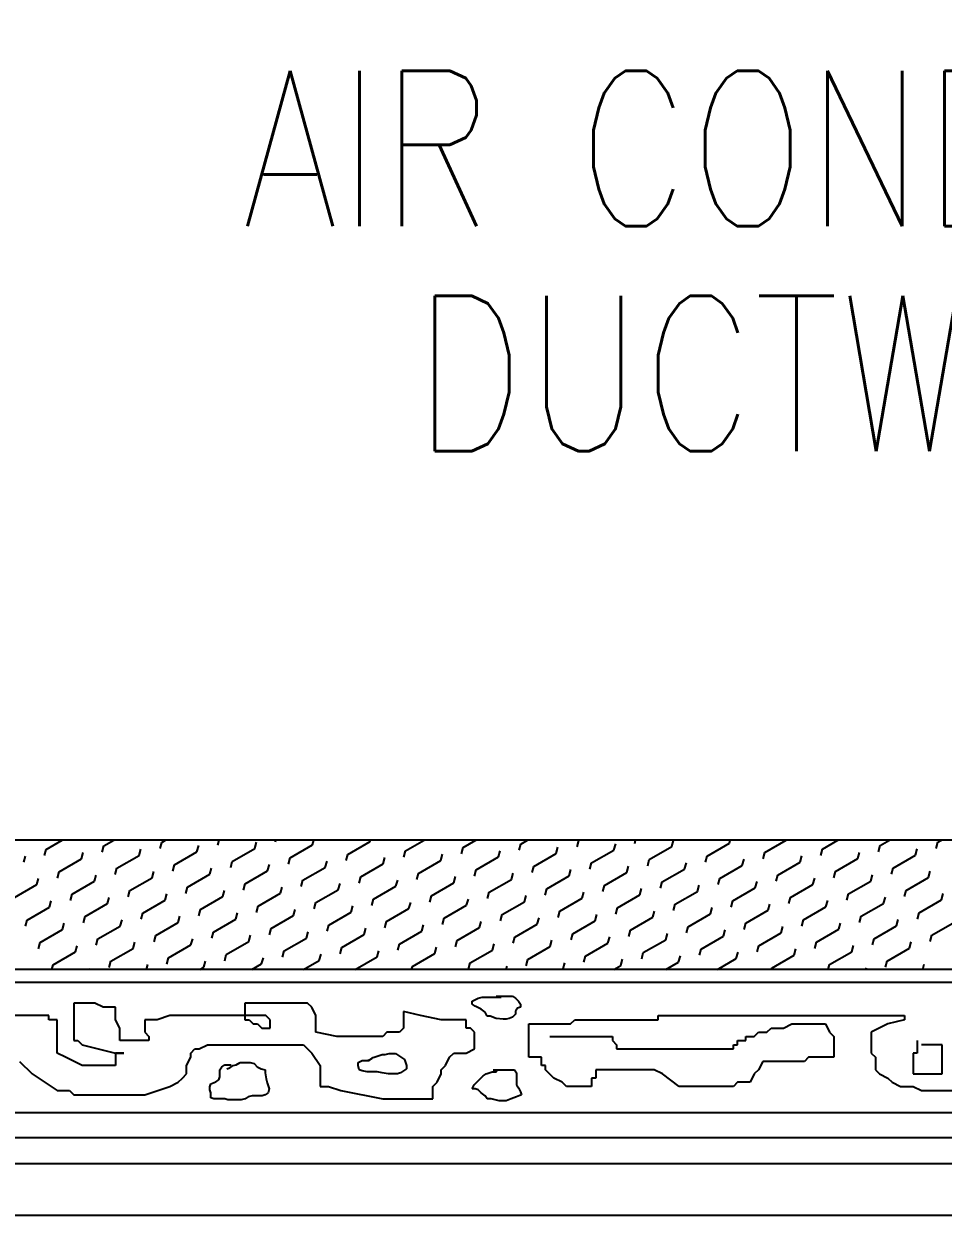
# Model space of a CAD drawing. Header units: millimetres. Extents: x -95178 to 274693, y -2232 to 263302.
# Drawn here: x 122882 to 124660, y 229028 to 231331 of the extents above; entities that cross this region are included whole.
import ezdxf

# ---------------------------------------------------------------- set-up
doc = ezdxf.new("R2010")
doc.units = ezdxf.units.MM
for name, color, linetype in [('M_INSULATION', 252, 'Continuous'), ('M_Supply_Duct', 4, 'Continuous'), ('M_Support', 14, 'Continuous'), ('M_Support_Wooden', 11, 'Continuous'), ('M_Txt', 7, 'Continuous')]:
    doc.layers.add(name, color=color, linetype=linetype)
doc.styles.add('SIM1', font='ROMANS.SHX', dxfattribs={"width": 0.8, "height": 250})

# ---------------------------------------------------------------- blocks, each defined once
blk = doc.blocks.new('*X16')
at = {"color": 0}
for p, q in [((24942.7, 41998), (24958, 42006.9)), ((24998.5, 42001.4), (25008, 42006.9)), ((25054.3, 42004.7), (25058, 42006.9)), ((25108.5, 42002), (25109.8, 42006.9)), ((25164.3, 42005.4), (25164.7, 42006.9)), ((25200, 42002.3), (25201.3, 42006.9)), ((25255.8, 42005.6), (25256.2, 42006.9)), ((25290, 41996.5), (25308, 42006.9)), ((25345.8, 41999.8), (25358, 42006.9)), ((25401.6, 42003.2), (25408, 42006.9)), ((25457.4, 42006.5), (25458, 42006.9)), ((25511.6, 42003.8), (25512.4, 42006.9)), ((25603.1, 42004), (25603.9, 42006.9)), ((25637.3, 41994.9), (25658, 42006.9)), ((25693.1, 41998.2), (25708, 42006.9)), ((25748.9, 42001.6), (25758, 42006.9)), ((25804.7, 42004.9), (25808, 42006.9)), ((24941.1, 41992), (24942.7, 41998)), ((24996.9, 41995.3), (24998.5, 42001.4)), ((25032.6, 41992.2), (25034.3, 41998.2)), ((25052.7, 41998.7), (25054.3, 42004.7)), ((25066.8, 41983.1), (25088.4, 41995.6)), ((25088.4, 41995.6), (25090.1, 42001.6)), ((25122.6, 41986.4), (25144.2, 41998.9)), ((25144.2, 41998.9), (25145.9, 42004.9)), ((25178.4, 41989.8), (25200, 42002.3)), ((25234.2, 41993.1), (25255.8, 42005.6)), ((25288.4, 41990.4), (25290, 41996.5)), ((25344.2, 41993.8), (25345.8, 41999.8)), ((25379.9, 41990.7), (25381.6, 41996.7)), ((25400, 41997.1), (25401.6, 42003.2)), ((25435.7, 41994), (25437.4, 42000)), ((25455.8, 42000.5), (25457.4, 42006.5)), ((25469.9, 41984.9), (25491.5, 41997.4)), ((25491.5, 41997.4), (25493.2, 42003.4)), ((25525.7, 41988.2), (25547.3, 42000.7)), ((25547.3, 42000.7), (25549, 42006.7)), ((25581.5, 41991.5), (25603.1, 42004)), ((25691.5, 41992.2), (25693.1, 41998.2)), ((25747.3, 41995.6), (25748.9, 42001.6)), ((25783.1, 41992.4), (25784.7, 41998.5)), ((25803.1, 41998.9), (25804.7, 42004.9)), ((24921, 41985.5), (24922.6, 41991.5)), ((24955.2, 41976.4), (24976.8, 41988.9)), ((24976.8, 41988.9), (24978.5, 41994.9)), ((25011, 41979.7), (25032.6, 41992.2)), ((25121, 41980.4), (25122.6, 41986.4)), ((25176.8, 41983.7), (25178.4, 41989.8)), ((25212.5, 41980.6), (25214.2, 41986.6)), ((25232.6, 41987.1), (25234.2, 41993.1)), ((25246.7, 41971.5), (25268.3, 41984)), ((25268.3, 41984), (25270, 41990)), ((25302.5, 41974.8), (25324.1, 41987.3)), ((25324.1, 41987.3), (25325.8, 41993.3)), ((25358.3, 41978.2), (25379.9, 41990.7)), ((25414.1, 41981.5), (25435.7, 41994)), ((25468.3, 41978.8), (25469.9, 41984.9)), ((25524.1, 41982.2), (25525.7, 41988.2)), ((25559.8, 41979), (25561.5, 41985.1)), ((25579.9, 41985.5), (25581.5, 41991.5)), ((25615.6, 41982.4), (25617.3, 41988.4)), ((25635.7, 41988.9), (25637.3, 41994.9)), ((25649.8, 41973.2), (25671.4, 41985.7)), ((25671.4, 41985.7), (25673.1, 41991.8)), ((25705.6, 41976.6), (25727.2, 41989.1)), ((25727.2, 41989.1), (25728.9, 41995.1)), ((25761.4, 41979.9), (25783.1, 41992.4)), ((24953.6, 41970.3), (24955.2, 41976.4)), ((24989.3, 41967.2), (24991, 41973.2)), ((25009.4, 41973.7), (25011, 41979.7)), ((25045.1, 41970.6), (25046.8, 41976.6)), ((25065.2, 41977), (25066.8, 41983.1)), ((25079.3, 41961.4), (25100.9, 41973.9)), ((25100.9, 41973.9), (25102.6, 41979.9)), ((25135.1, 41964.8), (25156.7, 41977.3)), ((25156.7, 41977.3), (25158.4, 41983.3)), ((25190.9, 41968.1), (25212.5, 41980.6)), ((25300.9, 41968.8), (25302.5, 41974.8)), ((25356.7, 41972.1), (25358.3, 41978.2)), ((25392.4, 41969), (25394.1, 41975)), ((25412.5, 41975.5), (25414.1, 41981.5)), ((25426.6, 41959.9), (25448.2, 41972.4)), ((25448.2, 41972.4), (25449.9, 41978.4)), ((25482.4, 41963.2), (25504, 41975.7)), ((25504, 41975.7), (25505.7, 41981.7)), ((25538.2, 41966.5), (25559.8, 41979)), ((25594, 41969.9), (25615.6, 41982.4)), ((25648.2, 41967.2), (25649.8, 41973.2)), ((25704, 41970.6), (25705.6, 41976.6)), ((25739.7, 41967.4), (25741.4, 41973.5)), ((25759.8, 41973.9), (25761.4, 41979.9)), ((25795.6, 41970.8), (25797.2, 41976.8)), ((24911.9, 41951.4), (24933.5, 41963.9)), ((24933.5, 41963.9), (24935.1, 41969.9)), ((24967.7, 41954.7), (24989.3, 41967.2)), ((25023.5, 41958.1), (25045.1, 41970.6)), ((25077.7, 41955.4), (25079.3, 41961.4)), ((25133.5, 41958.7), (25135.1, 41964.8)), ((25169.2, 41955.6), (25170.9, 41961.6)), ((25189.3, 41962.1), (25190.9, 41968.1)), ((25225, 41959), (25226.7, 41965)), ((25245.1, 41965.4), (25246.7, 41971.5)), ((25259.2, 41949.8), (25280.8, 41962.3)), ((25280.8, 41962.3), (25282.5, 41968.3)), ((25315, 41953.2), (25336.6, 41965.7)), ((25336.6, 41965.7), (25338.3, 41971.7)), ((25370.8, 41956.5), (25392.4, 41969)), ((25480.8, 41957.2), (25482.4, 41963.2)), ((25536.6, 41960.5), (25538.2, 41966.5)), ((25572.3, 41957.4), (25574, 41963.4)), ((25592.4, 41963.9), (25594, 41969.9)), ((25628.1, 41960.7), (25629.8, 41966.8)), ((25662.3, 41951.6), (25683.9, 41964.1)), ((25683.9, 41964.1), (25685.6, 41970.1)), ((25718.1, 41954.9), (25739.7, 41967.4)), ((25773.9, 41958.3), (25795.6, 41970.8)), ((24966.1, 41948.7), (24967.7, 41954.7)), ((25001.8, 41945.6), (25003.5, 41951.6)), ((25021.9, 41952), (25023.5, 41958.1)), ((25057.6, 41948.9), (25059.3, 41954.9)), ((25091.8, 41939.8), (25113.4, 41952.3)), ((25113.4, 41952.3), (25115.1, 41958.3)), ((25147.6, 41943.1), (25169.2, 41955.6)), ((25203.4, 41946.5), (25225, 41959)), ((25257.6, 41943.8), (25259.2, 41949.8)), ((25313.4, 41947.1), (25315, 41953.2)), ((25349.1, 41944), (25350.8, 41950)), ((25369.2, 41950.5), (25370.8, 41956.5)), ((25404.9, 41947.4), (25406.6, 41953.4)), ((25425, 41953.8), (25426.6, 41959.9)), ((25439.1, 41938.2), (25460.7, 41950.7)), ((25460.7, 41950.7), (25462.4, 41956.7)), ((25494.9, 41941.5), (25516.5, 41954)), ((25516.5, 41954), (25518.2, 41960.1)), ((25550.7, 41944.9), (25572.3, 41957.4)), ((25606.5, 41948.2), (25628.1, 41960.7)), ((25660.7, 41945.6), (25662.3, 41951.6)), ((25716.5, 41948.9), (25718.1, 41954.9)), ((25752.2, 41945.8), (25753.9, 41951.8)), ((25772.3, 41952.3), (25773.9, 41958.3)), ((25808.1, 41949.1), (25809.7, 41955.2)), ((24924.4, 41929.7), (24946, 41942.2)), ((24946, 41942.2), (24947.6, 41948.2)), ((24980.2, 41933.1), (25001.8, 41945.6)), ((25036, 41936.4), (25057.6, 41948.9)), ((25090.2, 41933.7), (25091.8, 41939.8)), ((25146, 41937.1), (25147.6, 41943.1)), ((25181.7, 41934), (25183.4, 41940)), ((25201.8, 41940.4), (25203.4, 41946.5)), ((25237.5, 41937.3), (25239.2, 41943.3)), ((25271.7, 41928.2), (25293.3, 41940.7)), ((25293.3, 41940.7), (25295, 41946.7)), ((25327.5, 41931.5), (25349.1, 41944)), ((25383.3, 41934.9), (25404.9, 41947.4)), ((25437.5, 41932.2), (25439.1, 41938.2)), ((25493.3, 41935.5), (25494.9, 41941.5)), ((25529, 41932.4), (25530.7, 41938.4)), ((25549.1, 41938.9), (25550.7, 41944.9)), ((25584.8, 41935.7), (25586.5, 41941.8)), ((25604.9, 41942.2), (25606.5, 41948.2)), ((25619, 41926.6), (25640.6, 41939.1)), ((25640.6, 41939.1), (25642.3, 41945.1)), ((25674.8, 41929.9), (25696.4, 41942.4)), ((25696.4, 41942.4), (25698.1, 41948.5)), ((25730.6, 41933.3), (25752.2, 41945.8)), ((25786.4, 41936.6), (25808.1, 41949.1)), ((24922.8, 41923.7), (24924.4, 41929.7)), ((24958.5, 41920.6), (24960.1, 41926.6)), ((24978.6, 41927), (24980.2, 41933.1)), ((25014.3, 41923.9), (25016, 41929.9)), ((25034.4, 41930.4), (25036, 41936.4)), ((25048.5, 41914.8), (25070.1, 41927.3)), ((25070.1, 41927.3), (25071.8, 41933.3)), ((25104.3, 41918.1), (25125.9, 41930.6)), ((25125.9, 41930.6), (25127.6, 41936.6)), ((25160.1, 41921.5), (25181.7, 41934)), ((25215.9, 41924.8), (25237.5, 41937.3)), ((25270.1, 41922.1), (25271.7, 41928.2)), ((25325.9, 41925.5), (25327.5, 41931.5)), ((25361.6, 41922.4), (25363.3, 41928.4)), ((25381.7, 41928.8), (25383.3, 41934.9)), ((25417.4, 41925.7), (25419.1, 41931.7)), ((25451.6, 41916.5), (25473.2, 41929)), ((25473.2, 41929), (25474.9, 41935.1)), ((25507.4, 41919.9), (25529, 41932.4)), ((25563.2, 41923.2), (25584.8, 41935.7)), ((25617.4, 41920.6), (25619, 41926.6)), ((25673.2, 41923.9), (25674.8, 41929.9)), ((25708.9, 41920.8), (25710.6, 41926.8)), ((25729, 41927.3), (25730.6, 41933.3)), ((25764.7, 41924.1), (25766.4, 41930.2)), ((25784.8, 41930.6), (25786.4, 41936.6)), ((25798.9, 41915), (25820.6, 41927.5)), ((24936.9, 41908.1), (24958.5, 41920.6)), ((24992.7, 41911.4), (25014.3, 41923.9)), ((25046.9, 41908.7), (25048.5, 41914.8)), ((25102.7, 41912.1), (25104.3, 41918.1)), ((25138.4, 41909), (25140.1, 41915)), ((25158.5, 41915.4), (25160.1, 41921.5)), ((25194.2, 41912.3), (25195.9, 41918.3)), ((25214.3, 41918.8), (25215.9, 41924.8)), ((25228.4, 41903.2), (25250, 41915.7)), ((25250, 41915.7), (25251.7, 41921.7)), ((25284.2, 41906.5), (25305.8, 41919)), ((25305.8, 41919), (25307.5, 41925)), ((25340, 41909.9), (25361.6, 41922.4)), ((25395.8, 41913.2), (25417.4, 41925.7)), ((25450, 41910.5), (25451.6, 41916.5)), ((25505.8, 41913.9), (25507.4, 41919.9)), ((25541.5, 41910.7), (25543.2, 41916.8)), ((25561.6, 41917.2), (25563.2, 41923.2)), ((25597.3, 41914.1), (25599, 41920.1)), ((25631.5, 41904.9), (25653.1, 41917.4)), ((25653.1, 41917.4), (25654.8, 41923.5)), ((25687.3, 41908.3), (25708.9, 41920.8)), ((25743.1, 41911.6), (25764.7, 41924.1)), ((25797.3, 41909), (25798.9, 41915)), ((24935.3, 41902), (24936.9, 41908.1)), ((24971, 41898.9), (24972.6, 41904.9)), ((24991.1, 41905.4), (24992.7, 41911.4)), ((25026.8, 41902.3), (25028.5, 41908.3)), ((25061, 41893.1), (25082.6, 41905.6)), ((25082.6, 41905.6), (25084.3, 41911.6)), ((25116.8, 41896.5), (25138.4, 41909)), ((25172.6, 41899.8), (25194.2, 41912.3)), ((25282.6, 41900.5), (25284.2, 41906.5)), ((25318.3, 41897.4), (25320, 41903.4)), ((25338.4, 41903.8), (25340, 41909.9)), ((25374.1, 41900.7), (25375.8, 41906.7)), ((25394.2, 41907.2), (25395.8, 41913.2)), ((25408.3, 41891.5), (25429.9, 41904)), ((25429.9, 41904), (25431.6, 41910.1)), ((25464.1, 41894.9), (25485.7, 41907.4)), ((25485.7, 41907.4), (25487.4, 41913.4)), ((25519.9, 41898.2), (25541.5, 41910.7)), ((25575.7, 41901.6), (25597.3, 41914.1)), ((25629.9, 41898.9), (25631.5, 41904.9)), ((25685.7, 41902.3), (25687.3, 41908.3)), ((25721.4, 41899.1), (25723.1, 41905.2)), ((25741.5, 41905.6), (25743.1, 41911.6)), ((25777.2, 41902.5), (25778.9, 41908.5)), ((24949.4, 41886.4), (24971, 41898.9)), ((25005.2, 41889.8), (25026.8, 41902.3)), ((25059.4, 41887.1), (25061, 41893.1)), ((25115.2, 41890.4), (25116.8, 41896.5)), ((25150.9, 41887.3), (25152.6, 41893.3)), ((25171, 41893.8), (25172.6, 41899.8)), ((25206.7, 41890.7), (25208.4, 41896.7)), ((25226.8, 41897.1), (25228.4, 41903.2)), ((25241.5, 41881.9), (25262.5, 41894)), ((25262.5, 41894), (25264.2, 41900)), ((25296.7, 41884.9), (25318.3, 41897.4)), ((25352.5, 41888.2), (25374.1, 41900.7)), ((25462.5, 41888.9), (25464.1, 41894.9)), ((25498.2, 41885.7), (25499.9, 41891.8)), ((25518.3, 41892.2), (25519.9, 41898.2)), ((25554, 41889.1), (25555.7, 41895.1)), ((25574.1, 41895.6), (25575.7, 41901.6)), ((25591.5, 41881.9), (25609.8, 41892.4)), ((25609.8, 41892.4), (25611.5, 41898.5)), ((25644, 41883.3), (25665.6, 41895.8)), ((25665.6, 41895.8), (25667.3, 41901.8)), ((25699.8, 41886.6), (25721.4, 41899.1)), ((25755.6, 41890), (25777.2, 41902.5)), ((24948.2, 41881.9), (24949.4, 41886.4)), ((24984.8, 41881.9), (24985.1, 41883.3)), ((25003.6, 41883.7), (25005.2, 41889.8)), ((25039.7, 41881.9), (25041, 41886.6)), ((25091.5, 41881.9), (25095.1, 41884)), ((25095.1, 41884), (25096.8, 41890)), ((25141.5, 41881.9), (25150.9, 41887.3)), ((25191.5, 41881.9), (25206.7, 41890.7)), ((25295.9, 41881.9), (25296.7, 41884.9)), ((25350.9, 41882.2), (25352.5, 41888.2)), ((25387.4, 41881.9), (25388.3, 41885.1)), ((25406.7, 41885.5), (25408.3, 41891.5)), ((25441.5, 41881.9), (25442.4, 41882.4)), ((25442.4, 41882.4), (25444.1, 41888.4)), ((25491.5, 41881.9), (25498.2, 41885.7)), ((25541.5, 41881.9), (25554, 41889.1)), ((25643.6, 41881.9), (25644, 41883.3)), ((25698.5, 41881.9), (25699.8, 41886.6)), ((25735.1, 41881.9), (25735.6, 41883.5)), ((25754, 41884), (25755.6, 41890)), ((25790, 41881.9), (25791.4, 41886.9))]:
    blk.add_line(p, q, dxfattribs=at)
blk = doc.blocks.new('DUCT WORK SUPPORT-SINGLE')
at = {"layer": 'M_INSULATION'}
for points in [[(2732.1, 3500), (2732.1, 450), (-2817.9, 450), (-2817.9, 3500)], [(2707.1, 3475), (2707.1, 475), (-2792.9, 475), (-2792.9, 3475)]]:
    blk.add_lwpolyline(points, close=True, dxfattribs=at)
at = {"layer": 'M_Supply_Duct'}
blk.add_lwpolyline([(2457.1, 3225), (2457.1, 725), (-2542.9, 725), (-2542.9, 3225)], close=True, dxfattribs=at)
at = {"layer": 'M_Support', "color": 14, "ltscale": 0.25}
for p, q in [((-3250, 150), (3250, 150)), ((-3250, 100), (3250, 100)), ((-3250, 0), (3250, 0))]:
    blk.add_line(p, q, dxfattribs=at)
at = {"layer": 'M_Support_Wooden'}
for p, q in [((-1046.3, 413.7), (-1034.6, 419.6)), ((-1034.6, 419.6), (-1026.8, 421.5)), ((-1026.8, 421.5), (-989.8, 421.5)), ((-999.5, 423.5), (-968.3, 423.5)), ((-968.3, 423.5), (-962.5, 419.6)), ((-962.5, 419.6), (-956.6, 413.7)), ((-1816.2, 410.2), (-1816.2, 337.6)), ((-1775.8, 410.2), (-1816.2, 410.2)), ((-1759.7, 402.2), (-1775.8, 410.2)), ((-1735.5, 402.2), (-1759.7, 402.2)), ((-1735.5, 378), (-1735.5, 402.2)), ((-1485.2, 410.2), (-1485.2, 378)), ((-1364.2, 410.2), (-1485.2, 410.2)), ((-1356.1, 402.2), (-1364.2, 410.2)), ((-1348, 386), (-1356.1, 402.2)), ((-1178.5, 394.1), (-1178.5, 361.8)), ((-1146.2, 386), (-1178.5, 394.1)), ((-1046.3, 407.9), (-1046.3, 413.7)), ((-1040.5, 404), (-1046.3, 407.9)), ((-1028.8, 398.2), (-1040.5, 404)), ((-1021, 392.3), (-1028.8, 398.2)), ((-1017.1, 384.5), (-1021, 392.3)), ((-958.6, 400.1), (-962.5, 394.3)), ((-962.5, 394.3), (-962.5, 388.4)), ((-952.7, 402.1), (-958.6, 400.1)), ((-956.6, 413.7), (-952.7, 407.9)), ((-952.7, 407.9), (-952.7, 402.1)), ((-1864.6, 386), (-1961.5, 386)), ((-1864.6, 378), (-1864.6, 386)), ((-1848.5, 378), (-1864.6, 378)), ((-1848.5, 313.4), (-1848.5, 378)), ((-1727.4, 361.8), (-1735.5, 378)), ((-1654.7, 378), (-1679, 378)), ((-1679, 378), (-1679, 353.8)), ((-1630.5, 386), (-1654.7, 378)), ((-1444.9, 386), (-1630.5, 386)), ((-1485.2, 378), (-1477.2, 378)), ((-1477.2, 378), (-1469.1, 369.9)), ((-1469.1, 369.9), (-1461, 369.9)), ((-1461, 369.9), (-1452.9, 361.8)), ((-1436.8, 378), (-1444.9, 386)), ((-1436.8, 361.8), (-1436.8, 378)), ((-1348, 353.8), (-1348, 386)), ((-1105.9, 378), (-1146.2, 386)), ((-1057.4, 378), (-1105.9, 378)), ((-1057.4, 361.8), (-1057.4, 378)), ((-1011.2, 384.5), (-1017.1, 384.5)), ((-999.5, 380.6), (-1011.2, 384.5)), ((-985.9, 378.7), (-999.5, 380.6)), ((-980, 378.7), (-985.9, 378.7)), ((-974.2, 380.6), (-980, 378.7)), ((-968.3, 382.6), (-974.2, 380.6)), ((-962.5, 388.4), (-968.3, 382.6)), ((-936.3, 369.9), (-855.6, 369.9)), ((-936.3, 305.4), (-936.3, 369.9)), ((-855.6, 369.9), (-847.6, 378)), ((-847.6, 378), (-686.1, 378)), ((-686.1, 386), (-209.9, 386)), ((-686.1, 378), (-686.1, 386)), ((-444, 361.8), (-427.8, 369.9)), ((-427.8, 369.9), (-363.2, 369.9)), ((-363.2, 369.9), (-355.2, 353.8)), ((-242.2, 369.9), (-274.5, 353.8)), ((-209.9, 378), (-242.2, 369.9)), ((-209.9, 386), (-209.9, 378)), ((-1727.4, 337.6), (-1727.4, 361.8)), ((-1679, 353.8), (-1670.9, 345.7)), ((-1670.9, 345.7), (-1670.9, 337.6)), ((-1452.9, 361.8), (-1436.8, 361.8)), ((-1307.7, 345.7), (-1348, 353.8)), ((-1218.9, 345.7), (-1307.7, 345.7)), ((-1210.8, 353.8), (-1218.9, 345.7)), ((-1186.6, 353.8), (-1210.8, 353.8)), ((-1178.5, 361.8), (-1186.6, 353.8)), ((-1049.4, 361.8), (-1057.4, 361.8)), ((-1041.3, 353.8), (-1049.4, 361.8)), ((-1041.3, 321.5), (-1041.3, 353.8)), ((-896, 345.7), (-774.9, 345.7)), ((-774.9, 345.7), (-774.9, 337.6)), ((-516.6, 345.7), (-500.5, 345.7)), ((-516.6, 337.6), (-516.6, 345.7)), ((-500.5, 345.7), (-492.4, 353.8)), ((-492.4, 353.8), (-476.3, 353.8)), ((-476.3, 353.8), (-468.2, 361.8)), ((-468.2, 361.8), (-444, 361.8)), ((-355.2, 353.8), (-347.1, 345.7)), ((-347.1, 345.7), (-347.1, 305.4)), ((-274.5, 353.8), (-274.5, 313.4)), ((-1816.2, 337.6), (-1808.1, 337.6)), ((-1808.1, 337.6), (-1800, 329.6)), ((-1800, 329.6), (-1735.5, 313.4)), ((-1670.9, 337.6), (-1727.4, 337.6)), ((-1574, 321.5), (-1557.9, 329.6)), ((-1557.9, 329.6), (-1372.2, 329.6)), ((-1372.2, 329.6), (-1356.1, 313.4)), ((-774.9, 337.6), (-766.8, 329.6)), ((-766.8, 329.6), (-766.8, 321.5)), ((-540.8, 329.6), (-532.8, 329.6)), ((-540.8, 321.5), (-540.8, 329.6)), ((-532.8, 337.6), (-516.6, 337.6)), ((-532.8, 329.6), (-532.8, 337.6)), ((-185.7, 337.6), (-185.7, 313.4)), ((-137.2, 329.6), (-177.6, 329.6)), ((-137.2, 273.1), (-137.2, 329.6)), ((-1832.3, 305.4), (-1848.5, 313.4)), ((-1800, 289.2), (-1832.3, 305.4)), ((-1735.5, 313.4), (-1735.5, 289.2)), ((-1719.3, 313.4), (-1735.5, 313.4)), ((-1735.5, 313.4), (-1719.3, 313.4)), ((-1598.2, 289.2), (-1590.2, 305.4)), ((-1590.2, 313.4), (-1582.1, 321.5)), ((-1590.2, 305.4), (-1590.2, 313.4)), ((-1582.1, 321.5), (-1574, 321.5)), ((-1356.1, 313.4), (-1339.9, 289.2)), ((-1249.1, 298.8), (-1243.2, 300.8)), ((-1245.2, 298.8), (-1239.3, 302.7)), ((-1243.2, 300.8), (-1237.4, 304.6)), ((-1239.3, 302.7), (-1241.3, 302.7)), ((-1237.4, 304.6), (-1219.8, 310.5)), ((-1219.8, 310.5), (-1214, 310.5)), ((-1214, 310.5), (-1206.2, 312.4)), ((-1206.2, 312.4), (-1194.5, 312.4)), ((-1194.5, 312.4), (-1182.8, 304.6)), ((-1182.8, 304.6), (-1176.9, 300.8)), ((-1176.9, 300.8), (-1175, 294.9)), ((-1097.8, 289.2), (-1089.7, 305.4)), ((-1089.7, 305.4), (-1081.6, 313.4)), ((-1081.6, 313.4), (-1057.4, 313.4)), ((-1057.4, 313.4), (-1041.3, 321.5)), ((-912.1, 305.4), (-936.3, 305.4)), ((-912.1, 289.2), (-912.1, 305.4)), ((-766.8, 321.5), (-540.8, 321.5)), ((-395.5, 305.4), (-403.6, 297.3)), ((-347.1, 305.4), (-395.5, 305.4)), ((-274.5, 313.4), (-266.4, 305.4)), ((-266.4, 305.4), (-266.4, 281.2)), ((-193.7, 313.4), (-193.7, 273.1)), ((-185.7, 313.4), (-193.7, 313.4)), ((-1921.1, 297.3), (-1896.9, 273.1)), ((-1735.5, 289.2), (-1800, 289.2)), ((-1598.2, 273.1), (-1598.2, 289.2)), ((-1533.7, 281.3), (-1529.8, 287.1)), ((-1533.7, 267.6), (-1533.7, 281.3)), ((-1529.8, 287.1), (-1523.9, 291)), ((-1523.9, 291), (-1512.2, 291)), ((-1520, 283.2), (-1514.2, 285.2)), ((-1514.2, 285.2), (-1508.3, 289.1)), ((-1508.3, 289.1), (-1502.5, 291)), ((-1502.5, 291), (-1494.7, 294.9)), ((-1494.7, 294.9), (-1475.2, 294.9)), ((-1475.2, 294.9), (-1467.4, 293)), ((-1467.4, 293), (-1461.6, 287.1)), ((-1461.6, 287.1), (-1453.8, 283.2)), ((-1453.8, 283.2), (-1446, 281.3)), ((-1446, 281.3), (-1446, 275.4)), ((-1339.9, 289.2), (-1339.9, 248.9)), ((-1266.6, 294.9), (-1258.8, 298.8)), ((-1266.6, 289.1), (-1266.6, 294.9)), ((-1264.7, 281.3), (-1266.6, 289.1)), ((-1258.8, 279.3), (-1264.7, 281.3)), ((-1258.8, 298.8), (-1245.2, 298.8)), ((-1249.1, 277.4), (-1258.8, 279.3)), ((-1229.6, 277.4), (-1249.1, 277.4)), ((-1219.8, 275.4), (-1229.6, 277.4)), ((-1173, 283.2), (-1184.7, 275.4)), ((-1175, 294.9), (-1173, 289.1)), ((-1173, 289.1), (-1173, 283.2)), ((-1105.9, 281.2), (-1097.8, 289.2)), ((-1105.9, 273.1), (-1105.9, 281.2)), ((-1019, 273.5), (-1007.3, 277.4)), ((-1007.3, 277.4), (-999.5, 277.4)), ((-1005.4, 281.3), (-964.4, 281.3)), ((-999.5, 277.4), (-997.6, 279.3)), ((-964.4, 281.3), (-960.5, 275.4)), ((-904.1, 289.2), (-912.1, 289.2)), ((-904.1, 281.2), (-904.1, 289.2)), ((-887.9, 265), (-904.1, 281.2)), ((-807.2, 281.2), (-807.2, 265)), ((-694.2, 281.2), (-807.2, 281.2)), ((-678, 273.1), (-694.2, 281.2)), ((-492.4, 281.2), (-500.5, 273.1)), ((-484.3, 297.3), (-492.4, 281.2)), ((-403.6, 297.3), (-484.3, 297.3)), ((-266.4, 281.2), (-258.3, 273.1)), ((-1896.9, 273.1), (-1848.5, 240.8)), ((-1630.5, 248.9), (-1614.4, 257)), ((-1614.4, 257), (-1606.3, 265)), ((-1606.3, 265), (-1598.2, 273.1)), ((-1553.2, 248.1), (-1551.2, 254)), ((-1551.2, 254), (-1541.5, 257.9)), ((-1541.5, 257.9), (-1535.6, 261.8)), ((-1535.6, 261.8), (-1533.7, 267.6)), ((-1446, 275.4), (-1444, 263.7)), ((-1444, 263.7), (-1442.1, 255.9)), ((-1442.1, 255.9), (-1440.1, 250.1)), ((-1208.1, 273.5), (-1219.8, 275.4)), ((-1190.6, 273.5), (-1208.1, 273.5)), ((-1184.7, 275.4), (-1190.6, 273.5)), ((-1122, 248.9), (-1113.9, 257)), ((-1113.9, 257), (-1105.9, 273.1)), ((-1042.4, 252), (-1032.7, 261.8)), ((-1032.7, 261.8), (-1024.9, 269.6)), ((-1024.9, 269.6), (-1019, 273.5)), ((-960.5, 275.4), (-960.5, 252)), ((-871.8, 257), (-887.9, 265)), ((-863.7, 248.9), (-871.8, 257)), ((-815.3, 265), (-815.3, 248.9)), ((-807.2, 265), (-815.3, 265)), ((-645.8, 248.9), (-678, 273.1)), ((-532.8, 257), (-540.8, 248.9)), ((-508.5, 257), (-532.8, 257)), ((-500.5, 273.1), (-508.5, 257)), ((-258.3, 273.1), (-242.2, 265)), ((-242.2, 265), (-234.1, 257)), ((-234.1, 257), (-218, 248.9)), ((-193.7, 273.1), (-137.2, 273.1)), ((-1848.5, 240.8), (-1824.2, 240.8)), ((-1824.2, 240.8), (-1816.2, 232.8)), ((-1816.2, 232.8), (-1679, 232.8)), ((-1679, 232.8), (-1630.5, 248.9)), ((-1553.2, 242.3), (-1553.2, 248.1)), ((-1551.2, 236.5), (-1553.2, 242.3)), ((-1551.2, 226.7), (-1551.2, 236.5)), ((-1471.3, 230.6), (-1479.1, 228.7)), ((-1451.8, 230.6), (-1471.3, 230.6)), ((-1446, 232.6), (-1451.8, 230.6)), ((-1440.1, 236.5), (-1446, 232.6)), ((-1440.1, 250.1), (-1438.2, 244.3)), ((-1438.2, 244.3), (-1440.1, 236.5)), ((-1339.9, 248.9), (-1323.8, 248.9)), ((-1323.8, 248.9), (-1299.6, 240.8)), ((-1299.6, 240.8), (-1218.9, 224.7)), ((-1122, 224.7), (-1122, 248.9)), ((-1046.3, 244.3), (-1042.4, 252)), ((-1040.5, 244.3), (-1046.3, 244.3)), ((-1034.6, 242.3), (-1040.5, 244.3)), ((-1028.8, 236.5), (-1034.6, 242.3)), ((-1021, 230.6), (-1028.8, 236.5)), ((-1017.1, 224.8), (-1021, 230.6)), ((-960.5, 252), (-956.6, 246.2)), ((-950.8, 232.6), (-960.5, 228.7)), ((-956.6, 246.2), (-952.7, 238.4)), ((-952.7, 238.4), (-950.8, 232.6)), ((-815.3, 248.9), (-863.7, 248.9)), ((-540.8, 248.9), (-645.8, 248.9)), ((-218, 248.9), (-193.7, 248.9)), ((-193.7, 248.9), (-177.6, 240.8)), ((-177.6, 240.8), (-113, 240.8)), ((-1545.4, 224.8), (-1551.2, 226.7)), ((-1523.9, 224.8), (-1545.4, 224.8)), ((-1518.1, 222.8), (-1523.9, 224.8)), ((-1492.7, 222.8), (-1518.1, 222.8)), ((-1484.9, 224.8), (-1492.7, 222.8)), ((-1479.1, 228.7), (-1484.9, 224.8)), ((-1218.9, 224.7), (-1122, 224.7)), ((-1009.3, 224.8), (-1017.1, 224.8)), ((-1001.5, 222.8), (-1009.3, 224.8)), ((-993.7, 220.9), (-1001.5, 222.8)), ((-980, 220.9), (-993.7, 220.9)), ((-970.3, 224.8), (-980, 220.9)), ((-960.5, 228.7), (-970.3, 224.8))]:
    blk.add_line(p, q, dxfattribs=at)
blk.add_lwpolyline([(-2817.9, 450), (-2817.9, 198.6), (2732.1, 198.6), (2732.1, 450)], close=True, dxfattribs=at)
at = {"layer": 'M_INSULATION', "xscale": 2, "yscale": 2, "zscale": 2}
blk.add_blockref('*X16', (-51754.9, -83288.7), dxfattribs=at)
at = {"layer": 'M_Txt', "style": 'SIM1', "width": 0.8}
for s, p in [('AIR CONDITIONING', (-1490.4, 1912.6)), ('DUCTWORKS', (-1159.5, 1477.4))]:
    blk.add_text(s, height=300, dxfattribs=at).set_placement(p)

msp = doc.modelspace()

# ---------------------------------------------------------------- block references
msp.add_blockref('DUCT WORK SUPPORT-SINGLE', (124794.944, 229027.762))

doc.saveas('drawing.dxf')
